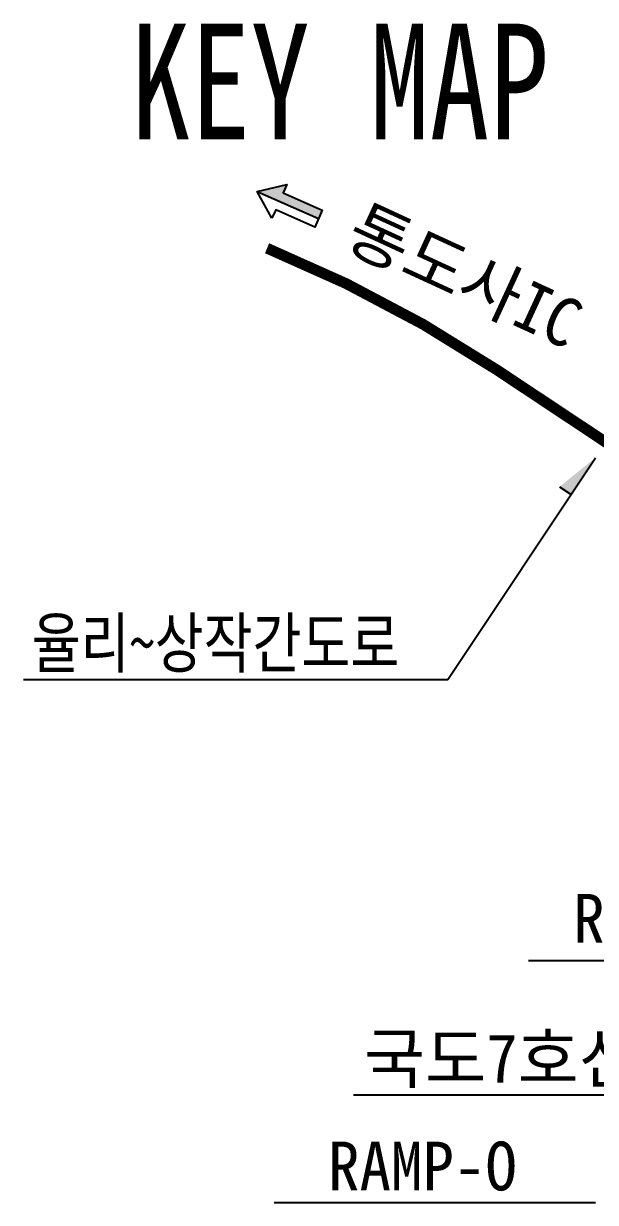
# Model space of a CAD drawing. Header units: millimetres. Extents: x 220587 to 223182, y 223491 to 225300.
# Drawn here: x 222528 to 222574.9, y 224928.4 to 225025.1 of the extents above; entities that cross this region are included whole.
import ezdxf
from ezdxf.enums import TextEntityAlignment as Align

# ---------------------------------------------------------------- set-up
doc = ezdxf.new("R2010")
doc.units = ezdxf.units.MM
doc.linetypes.add('HIDDEN', pattern=[0.375, 0.25, -0.125])
for name, color, linetype in [('CA-ALGN-국도7호선', 2, 'Continuous'), ('CA-LEAL', 1, 'Continuous'), ('CA-TEXT', 3, 'Continuous'), ('CZ-SYMB', 2, 'Continuous'), ('CZ-TEX1', 6, 'Continuous'), ('CZ-TEXT', 3, 'Continuous')]:
    doc.layers.add(name, color=color, linetype=linetype)
doc.styles.add('견고딕', font='DotumChe.ttf')
doc.styles.add('돋움체', font='DotumChe.ttf')

# ---------------------------------------------------------------- blocks, each defined once
blk = doc.blocks.new('CZDIRA2')
blk.add_hatch(color=256).paths.add_polyline_path([(0, 0), (0, -2), (9.33, -2), (9.33, -4), (14.67, 0)])
blk.add_line((14.67, 0), (0, 0))
blk.add_lwpolyline([(9.33, 4), (14.67, 0), (9.33, -4), (9.33, -2), (0, -2), (0, 2), (9.33, 2)], close=True)

msp = doc.modelspace()

# ---------------------------------------------------------------- hatches: boundary and pattern name
at = {"layer": 'CA-LEAL'}
msp.add_hatch(color=256, dxfattribs=at).paths.add_polyline_path([(222571.978, 224987.074), (222572.911, 224986.452), (222574.909, 224989.45)])

# ---------------------------------------------------------------- linework, layer by layer
at = {"layer": 'CA-ALGN-국도7호선', "linetype": 'HIDDEN', "const_width": 0.885, "flags": 128}
msp.add_lwpolyline([(222585.77, 224984.085), (222566.821, 224996.66, 0.049731), (222547.967, 225006.633, 0.049731)], format="xyb", dxfattribs=at)
at = {"layer": 'CA-LEAL'}
for p, q in [((222562.802, 224971.28), (222574.909, 224989.45)), ((222571.978, 224987.074), (222572.911, 224986.452)), ((222527.983, 224971.28), (222562.802, 224971.28)), ((222569.417, 224948.216), (222594.844, 224948.216)), ((222555.054, 224937.223), (222581.443, 224937.223)), ((222548.543, 224928.39), (222574.932, 224928.39))]:
    msp.add_line(p, q, dxfattribs=at)

# ---------------------------------------------------------------- block references
at = {"layer": 'CZ-SYMB', "xscale": 0.3763584000116099, "yscale": 0.376358400011668, "zscale": 0.3763584, "rotation": 156.0590272510815}
msp.add_blockref('CZDIRA2', (222552.188, 225009.058), dxfattribs=at)

# ---------------------------------------------------------------- texts
at = {"layer": 'CA-TEXT', "style": '돋움체', "width": 0.8}
msp.add_text('율리~상작간도로', height=3.9961, dxfattribs=at).set_placement((222528.659, 224972.268, -220.729))
at = {"layer": 'CA-TEXT', "style": '돋움체'}
for s, p in [('RAMP-G', (222573.085, 224949.685, -147.153)), ('국도7호선', (222555.919, 224938.211, -220.729)), ('RAMP-O', (222552.972, 224929.378, -220.729))]:
    msp.add_text(s, height=3.9961, dxfattribs=at).set_placement(p)
at = {"layer": 'CZ-TEX1', "style": '견고딕', "width": 0.8}
msp.add_text('KEY MAP', height=9.4842, dxfattribs=at).set_placement((222553.949, 225015.57), align=Align.CENTER)
at = {"layer": 'CZ-TEXT', "style": '돋움체'}
msp.add_text('통도사IC', height=3.9961, rotation=335.27704, dxfattribs=at).set_placement((222554.172, 225006.778, -220.729))

doc.saveas('drawing.dxf')
